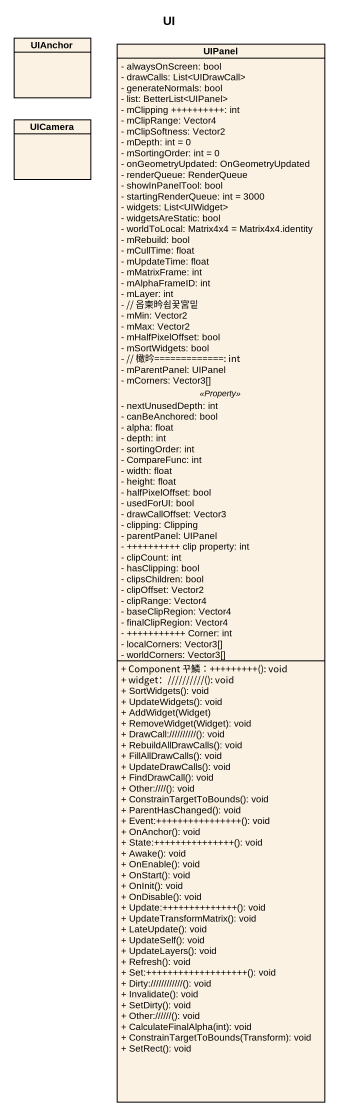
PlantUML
@startuml
title UI
hide circle
hide empty members
skinparam classAttributeIconSize 0
class UIAnchor
class UIPanel {
  - alwaysOnScreen: bool
  - drawCalls: List<UIDrawCall>
  - generateNormals: bool
  - list: BetterList<UIPanel>
  - mClipping ++++++++++: int
  - mClipRange: Vector4
  - mClipSoftness: Vector2
  - mDepth: int = 0
  - mSortingOrder: int = 0
  - onGeometryUpdated: OnGeometryUpdated
  - renderQueue: RenderQueue
  - showInPanelTool: bool
  - startingRenderQueue: int = 3000
  - widgets: List<UIWidget>
  - widgetsAreStatic: bool
  - worldToLocal: Matrix4x4 = Matrix4x4.identity
  - mRebuild: bool
  - mCullTime: float
  - mUpdateTime: float
  - mMatrixFrame: int
  - mAlphaFrameID: int
  - mLayer: int
  - // 옵柬昑쇱꿎宮밑
  - mMin: Vector2
  - mMax: Vector2
  - mHalfPixelOffset: bool
  - mSortWidgets: bool
  - // 橄昑=============: int
  - mParentPanel: UIPanel
  - mCorners: Vector3[]
  .. <<Property>> ..
  - nextUnusedDepth: int
  - canBeAnchored: bool
  - alpha: float
  - depth: int
  - sortingOrder: int
  - CompareFunc: int
  - width: float
  - height: float
  - halfPixelOffset: bool
  - usedForUI: bool
  - drawCallOffset: Vector3
  - clipping: Clipping
  - parentPanel: UIPanel
  - ++++++++++ clip property: int
  - clipCount: int
  - hasClipping: bool
  - clipsChildren: bool
  - clipOffset: Vector2
  - clipRange: Vector4
  - baseClipRegion: Vector4
  - finalClipRegion: Vector4
  - +++++++++++ Corner: int
  - localCorners: Vector3[]
  - worldCorners: Vector3[]
  --
  + Component 꾸鱗：+++++++++(): void
  + widget：~//~//~//~//~//(): void
  + SortWidgets(): void
  + UpdateWidgets(): void
  + AddWidget(Widget)
  + RemoveWidget(Widget): void
  + DrawCall:~//~//~//~//~//(): void
  + RebuildAllDrawCalls(): void
  + FillAllDrawCalls(): void
  + UpdateDrawCalls(): void
  + FindDrawCall(): void
  + Other:~//~//(): void
  + ConstrainTargetToBounds(): void
  + ParentHasChanged(): void
  + Event:++++++++++++++++(): void
  + OnAnchor(): void
  + State:+++++++++++++++(): void
  + Awake(): void
  + OnEnable(): void
  + OnStart(): void
  + OnInit(): void
  + OnDisable(): void
  + Update:++++++++++++++(): void
  + UpdateTransformMatrix(): void
  + LateUpdate(): void
  + UpdateSelf(): void
  + UpdateLayers(): void
  + Refresh(): void
  + Set:+++++++++++++++++++(): void
  + Dirty:~//~//~//~//~//~//(): void
  + Invalidate(): void
  + SetDirty(): void
  + Other:~//~//~//(): void
  + CalculateFinalAlpha(int): void
  + ConstrainTargetToBounds(Transform): void
  + SetRect(): void
}
class UICamera
@enduml
